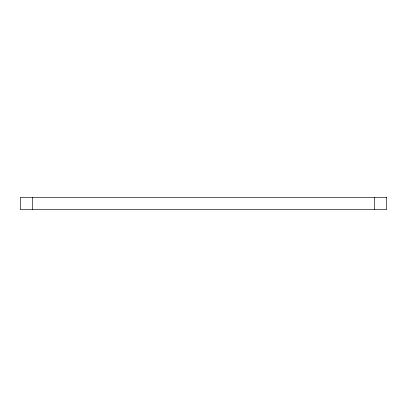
<?xml version="1.0" encoding="UTF-8"?>
<svg xmlns="http://www.w3.org/2000/svg" width="407" height="407" viewBox="0 0 407 407"><rect width="100%" height="100%" fill="white"/><g stroke="black" fill="none" stroke-linecap="round" stroke-linejoin="round"><path stroke-width="0.61" d="M374.44 197.395L374.44 209.605M32.56 197.395L32.56 209.605M386.65 197.395L20.35 197.395L20.35 209.605L386.65 209.605L386.65 197.395"/></g></svg>
